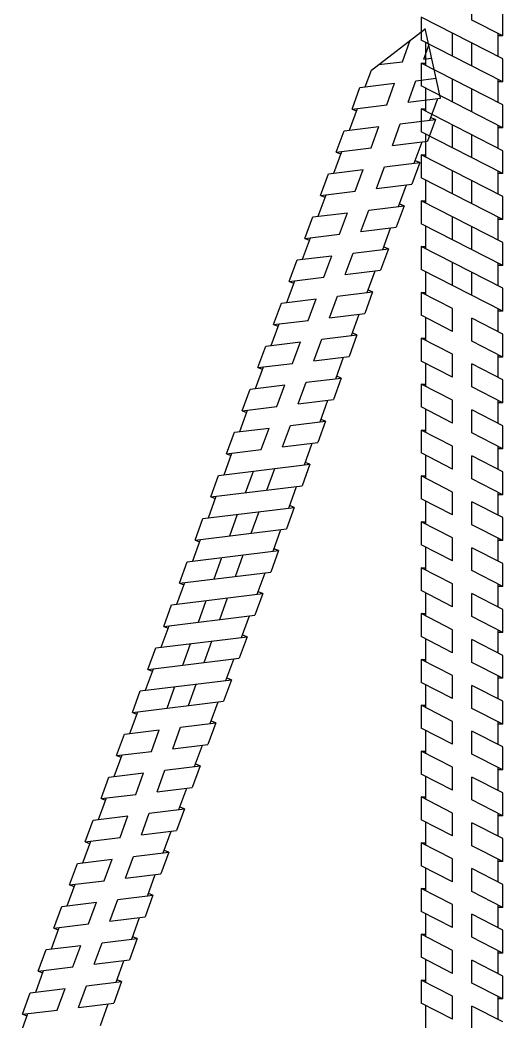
# Model space of a CAD drawing. Header units: millimetres. Extents: x -1985 to 969, y 203 to 500.
# Drawn here: x -1836.03 to -1833.08, y 467.37 to 473.48 of the extents above; entities that cross this region are included whole.
import ezdxf

# ---------------------------------------------------------------- set-up
doc = ezdxf.new("R2010")
doc.units = ezdxf.units.MM
doc.layers.add('ШПАЛА', color=7, linetype='Continuous')

# ---------------------------------------------------------------- blocks, each defined once
blk = doc.blocks.new('Анкер витой')
at = {"color": 252}
for p, q in [((-147935.58, -7410.46), (-147935.58, -7403.46)), ((-147935.58, -7417.47), (-147910.58, -7404.73)), ((-147935.58, -7410.46), (-147926.07, -7405.61)), ((-147910.58, -7404.73), (-147910.58, -7411.73)), ((-147935.58, -7410.46), (-147934.09, -7410.46)), ((-147935.58, -7424.47), (-147910.58, -7411.73)), ((-147935.58, -7424.47), (-147935.58, -7417.47)), ((-147935.58, -7431.48), (-147910.58, -7418.74)), ((-147910.58, -7418.74), (-147912.09, -7418.74)), ((-147910.58, -7418.74), (-147910.58, -7425.74)), ((-147935.58, -7424.47), (-147934.09, -7424.47)), ((-147935.58, -7438.48), (-147910.58, -7425.74)), ((-147935.58, -7438.48), (-147935.58, -7431.48)), ((-147935.58, -7445.49), (-147910.58, -7432.75)), ((-147910.58, -7432.75), (-147912.09, -7432.75)), ((-147910.58, -7432.75), (-147910.58, -7439.75)), ((-147935.58, -7438.48), (-147934.09, -7438.48)), ((-147935.58, -7452.49), (-147910.58, -7439.75)), ((-147935.58, -7452.49), (-147935.58, -7445.49)), ((-147935.58, -7459.51), (-147910.58, -7446.77)), ((-147910.58, -7446.77), (-147912.09, -7446.77)), ((-147910.58, -7446.77), (-147910.58, -7453.77)), ((-147935.58, -7452.49), (-147934.09, -7452.49)), ((-147935.58, -7466.51), (-147910.58, -7453.77)), ((-147935.58, -7466.51), (-147935.58, -7459.51)), ((-147935.58, -7473.52), (-147910.58, -7460.78)), ((-147910.58, -7460.78), (-147912.09, -7460.78)), ((-147910.58, -7460.78), (-147910.58, -7467.78)), ((-147935.58, -7466.51), (-147934.09, -7466.51)), ((-147935.58, -7480.52), (-147910.58, -7467.78)), ((-147935.58, -7480.52), (-147935.58, -7473.52)), ((-147935.58, -7487.48), (-147910.58, -7474.74)), ((-147910.58, -7474.74), (-147912.09, -7474.74)), ((-147910.58, -7474.74), (-147910.58, -7481.74)), ((-147935.58, -7480.52), (-147934.09, -7480.52)), ((-147935.58, -7494.48), (-147910.58, -7481.74)), ((-147935.58, -7494.48), (-147935.58, -7487.48)), ((-147920.22, -7493.66), (-147910.58, -7488.75)), ((-147910.58, -7488.75), (-147912.09, -7488.75)), ((-147910.58, -7488.75), (-147910.58, -7495.75)), ((-147935.58, -7494.48), (-147934.09, -7494.48)), ((-147920.22, -7500.66), (-147910.58, -7495.75)), ((-147935.58, -7501.49), (-147926.07, -7496.64)), ((-147935.58, -7508.49), (-147935.58, -7501.49)), ((-147935.58, -7508.49), (-147926.07, -7503.64)), ((-147920.22, -7507.63), (-147910.58, -7502.72)), ((-147910.58, -7502.72), (-147912.09, -7502.72)), ((-147910.58, -7502.72), (-147910.58, -7509.72)), ((-147935.58, -7508.49), (-147934.09, -7508.49)), ((-147935.58, -7515.45), (-147926.07, -7510.61)), ((-147920.22, -7514.63), (-147910.58, -7509.72)), ((-147935.58, -7522.45), (-147935.58, -7515.45)), ((-147920.22, -7521.64), (-147910.58, -7516.73)), ((-147910.58, -7516.73), (-147912.09, -7516.73)), ((-147910.58, -7516.73), (-147910.58, -7523.73)), ((-147935.58, -7522.45), (-147926.07, -7517.61)), ((-147935.58, -7522.45), (-147934.09, -7522.45)), ((-147935.58, -7529.46), (-147926.07, -7524.62)), ((-147920.22, -7528.64), (-147910.58, -7523.73)), ((-147935.58, -7536.46), (-147935.58, -7529.46)), ((-147935.58, -7536.46), (-147926.07, -7531.62)), ((-147920.22, -7535.68), (-147910.58, -7530.76)), ((-147910.58, -7530.76), (-147912.09, -7530.76)), ((-147910.58, -7530.76), (-147910.58, -7537.76)), ((-147935.58, -7536.46), (-147934.09, -7536.46)), ((-147935.58, -7543.5), (-147926.07, -7538.66)), ((-147920.22, -7542.68), (-147910.58, -7537.76)), ((-147935.58, -7550.5), (-147935.58, -7543.5)), ((-147920.22, -7549.69), (-147910.58, -7544.77)), ((-147910.58, -7544.77), (-147912.09, -7544.77)), ((-147910.58, -7544.77), (-147910.58, -7551.77)), ((-147935.58, -7550.5), (-147926.07, -7545.66)), ((-147935.58, -7550.5), (-147934.09, -7550.5)), ((-147935.58, -7557.51), (-147926.07, -7552.67)), ((-147920.22, -7556.69), (-147910.58, -7551.77)), ((-147935.58, -7564.51), (-147935.58, -7557.51)), ((-147935.58, -7564.51), (-147926.07, -7559.67)), ((-147920.22, -7563.7), (-147910.58, -7558.78)), ((-147910.58, -7558.78), (-147912.09, -7558.78)), ((-147910.58, -7558.78), (-147910.58, -7565.78)), ((-147935.58, -7564.51), (-147934.09, -7564.51)), ((-147920.22, -7570.7), (-147910.58, -7565.78)), ((-147935.58, -7571.52), (-147926.07, -7566.68)), ((-147935.58, -7578.52), (-147935.58, -7571.52)), ((-147935.58, -7578.52), (-147926.07, -7573.68)), ((-147920.22, -7577.71), (-147910.58, -7572.79)), ((-147910.58, -7572.79), (-147912.09, -7572.79)), ((-147910.58, -7572.79), (-147910.58, -7579.79)), ((-147935.58, -7578.52), (-147934.09, -7578.52)), ((-147935.58, -7585.53), (-147926.07, -7580.68)), ((-147920.22, -7584.71), (-147910.58, -7579.79)), ((-147935.58, -7592.53), (-147935.58, -7585.53)), ((-147935.58, -7592.53), (-147926.07, -7587.68)), ((-147920.22, -7591.73), (-147910.58, -7586.82)), ((-147910.58, -7586.82), (-147912.09, -7586.82)), ((-147910.58, -7586.82), (-147910.58, -7593.82)), ((-147935.58, -7592.53), (-147934.09, -7592.53)), ((-147920.22, -7598.73), (-147910.58, -7593.82)), ((-147935.58, -7599.55), (-147926.07, -7594.71)), ((-147935.58, -7606.55), (-147935.58, -7599.55)), ((-147935.58, -7606.55), (-147926.07, -7601.71)), ((-147920.22, -7605.74), (-147910.58, -7600.83)), ((-147910.58, -7600.83), (-147912.09, -7600.83)), ((-147910.58, -7600.83), (-147910.58, -7607.83)), ((-147935.58, -7606.55), (-147934.09, -7606.55)), ((-147935.58, -7613.56), (-147926.07, -7608.72)), ((-147920.22, -7612.74), (-147910.58, -7607.83)), ((-147935.58, -7620.56), (-147935.58, -7613.56)), ((-147920.22, -7619.69), (-147910.58, -7614.78)), ((-147910.58, -7614.78), (-147912.09, -7614.78)), ((-147910.58, -7614.78), (-147910.58, -7621.78)), ((-147935.58, -7620.56), (-147926.07, -7615.72)), ((-147935.58, -7620.56), (-147934.09, -7620.56)), ((-147935.58, -7627.52), (-147926.07, -7622.67)), ((-147920.22, -7626.69), (-147910.58, -7621.78)), ((-147935.58, -7634.52), (-147935.58, -7627.52)), ((-147935.58, -7634.52), (-147926.07, -7629.67)), ((-147920.22, -7633.7), (-147910.58, -7628.79)), ((-147910.58, -7628.79), (-147912.09, -7628.79)), ((-147910.58, -7628.79), (-147910.58, -7635.79)), ((-147935.58, -7634.52), (-147934.09, -7634.52)), ((-147935.58, -7641.53), (-147926.07, -7636.68)), ((-147920.22, -7640.7), (-147910.58, -7635.79)), ((-147935.58, -7648.53), (-147935.58, -7641.53)), ((-147920.22, -7647.67), (-147910.58, -7642.76)), ((-147910.58, -7642.76), (-147912.09, -7642.76)), ((-147910.58, -7642.76), (-147910.58, -7649.76)), ((-147935.58, -7648.53), (-147926.07, -7643.68)), ((-147935.58, -7648.53), (-147934.09, -7648.53)), ((-147935.58, -7655.5), (-147926.07, -7650.65)), ((-147920.22, -7654.67), (-147910.58, -7649.76)), ((-147935.58, -7662.5), (-147935.58, -7655.5)), ((-147935.58, -7662.5), (-147926.07, -7657.65)), ((-147920.22, -7661.68), (-147910.58, -7656.77)), ((-147910.58, -7656.77), (-147912.09, -7656.77)), ((-147910.58, -7656.77), (-147910.58, -7663.77)), ((-147935.58, -7662.5), (-147934.09, -7662.5)), ((-147920.22, -7668.68), (-147910.58, -7663.77)), ((-147935.58, -7669.51), (-147926.07, -7664.66)), ((-147935.58, -7676.51), (-147935.58, -7669.51)), ((-147935.58, -7676.51), (-147926.07, -7671.66)), ((-147920.22, -7675.61), (-147910.58, -7670.69)), ((-147910.58, -7670.7), (-147912.09, -7670.7)), ((-147910.58, -7670.69), (-147910.58, -7677.69)), ((-147935.58, -7676.51), (-147934.09, -7676.51)), ((-147935.58, -7683.43), (-147926.07, -7678.59)), ((-147920.22, -7682.61), (-147910.58, -7677.69)), ((-147935.58, -7690.43), (-147935.58, -7683.43)), ((-147935.58, -7690.43), (-147926.07, -7685.59)), ((-147920.22, -7689.62), (-147910.58, -7684.7)), ((-147910.58, -7684.7), (-147912.09, -7684.7)), ((-147910.58, -7684.7), (-147910.58, -7691.7)), ((-147935.58, -7690.43), (-147934.09, -7690.43)), ((-147920.22, -7696.62), (-147910.58, -7691.7)), ((-147935.58, -7697.44), (-147926.07, -7692.6)), ((-147935.58, -7704.44), (-147935.58, -7697.44)), ((-147935.58, -7704.44), (-147926.07, -7699.6)), ((-147920.22, -7703.63), (-147910.58, -7698.71)), ((-147910.58, -7698.71), (-147912.09, -7698.71)), ((-147910.58, -7698.71), (-147910.58, -7705.71)), ((-147935.58, -7704.44), (-147934.09, -7704.44)), ((-147935.58, -7711.45), (-147926.07, -7706.61)), ((-147920.22, -7710.63), (-147910.58, -7705.71))]:
    blk.add_line(p, q, dxfattribs=at)
at = {"layer": 'ШПАЛА', "color": 252}
for p, q in [((-147926.07, -7405.61), (-147926.07, -7398.61)), ((-147934.09, -7416.71), (-147934.09, -7409.7)), ((-147920.22, -7416.64), (-147920.22, -7409.64)), ((-147926.07, -7419.62), (-147926.07, -7412.62)), ((-147912.09, -7419.51), (-147912.09, -7412.5)), ((-147934.09, -7430.72), (-147934.09, -7423.71)), ((-147920.22, -7430.65), (-147920.22, -7423.65)), ((-147926.07, -7433.63), (-147926.07, -7426.63)), ((-147912.09, -7433.52), (-147912.09, -7426.51)), ((-147934.09, -7444.73), (-147934.09, -7437.72)), ((-147920.22, -7444.66), (-147920.22, -7437.66)), ((-147926.07, -7447.64), (-147926.07, -7440.64)), ((-147912.09, -7447.54), (-147912.09, -7440.52)), ((-147934.09, -7458.75), (-147934.09, -7451.73)), ((-147920.22, -7458.69), (-147920.22, -7451.69)), ((-147926.07, -7461.67), (-147926.07, -7454.67)), ((-147912.09, -7461.55), (-147912.09, -7454.54)), ((-147934.09, -7472.76), (-147934.09, -7465.75)), ((-147920.22, -7472.7), (-147920.22, -7465.7)), ((-147912.09, -7475.51), (-147912.09, -7468.55)), ((-147926.07, -7475.68), (-147926.07, -7468.68)), ((-147934.09, -7486.71), (-147934.09, -7479.76)), ((-147920.22, -7486.65), (-147920.22, -7479.65)), ((-147926.07, -7489.63), (-147926.07, -7482.63)), ((-147912.09, -7489.51), (-147912.09, -7482.51)), ((-147934.09, -7500.72), (-147934.09, -7493.71)), ((-147920.22, -7500.66), (-147920.22, -7493.66)), ((-147926.07, -7503.64), (-147926.07, -7496.64)), ((-147912.09, -7503.48), (-147912.09, -7496.51)), ((-147934.09, -7514.69), (-147934.09, -7507.72)), ((-147920.22, -7514.63), (-147920.22, -7507.63)), ((-147926.07, -7517.61), (-147926.07, -7510.61)), ((-147912.09, -7517.49), (-147912.09, -7510.48)), ((-147934.09, -7528.7), (-147934.09, -7521.69)), ((-147920.22, -7528.64), (-147920.22, -7521.64)), ((-147926.07, -7531.62), (-147926.07, -7524.62)), ((-147912.09, -7531.53), (-147912.09, -7524.49)), ((-147934.09, -7542.74), (-147934.09, -7535.7)), ((-147920.22, -7542.68), (-147920.22, -7535.68)), ((-147926.07, -7545.66), (-147926.07, -7538.66)), ((-147912.09, -7545.54), (-147912.09, -7538.53)), ((-147934.09, -7556.75), (-147934.09, -7549.74)), ((-147920.22, -7556.69), (-147920.22, -7549.69)), ((-147926.07, -7559.67), (-147926.07, -7552.67)), ((-147912.09, -7559.55), (-147912.09, -7552.54)), ((-147934.09, -7570.76), (-147934.09, -7563.75)), ((-147920.22, -7570.7), (-147920.22, -7563.7)), ((-147926.07, -7573.68), (-147926.07, -7566.68)), ((-147912.09, -7573.56), (-147912.09, -7566.55)), ((-147934.09, -7584.77), (-147934.09, -7577.76)), ((-147920.22, -7584.71), (-147920.22, -7577.71)), ((-147926.07, -7587.68), (-147926.07, -7580.68)), ((-147912.09, -7587.58), (-147912.09, -7580.56)), ((-147934.09, -7598.79), (-147934.09, -7591.77)), ((-147920.22, -7598.73), (-147920.22, -7591.73)), ((-147926.07, -7601.71), (-147926.07, -7594.71)), ((-147912.09, -7601.59), (-147912.09, -7594.58)), ((-147934.09, -7612.8), (-147934.09, -7605.79)), ((-147920.22, -7612.74), (-147920.22, -7605.74)), ((-147926.07, -7615.72), (-147926.07, -7608.72)), ((-147912.09, -7615.55), (-147912.09, -7608.59)), ((-147934.09, -7626.76), (-147934.09, -7619.8)), ((-147920.22, -7626.69), (-147920.22, -7619.69)), ((-147926.07, -7629.67), (-147926.07, -7622.67)), ((-147912.09, -7629.56), (-147912.09, -7622.55)), ((-147934.09, -7640.77), (-147934.09, -7633.76)), ((-147920.22, -7640.7), (-147920.22, -7633.7)), ((-147926.07, -7643.68), (-147926.07, -7636.68)), ((-147912.09, -7643.53), (-147912.09, -7636.56)), ((-147934.09, -7654.74), (-147934.09, -7647.77)), ((-147920.22, -7654.67), (-147920.22, -7647.67)), ((-147926.07, -7657.65), (-147926.07, -7650.65)), ((-147912.09, -7657.54), (-147912.09, -7650.53)), ((-147934.09, -7668.75), (-147934.09, -7661.74)), ((-147920.22, -7668.68), (-147920.22, -7661.68)), ((-147926.07, -7671.66), (-147926.07, -7664.66)), ((-147912.09, -7671.46), (-147912.09, -7664.54)), ((-147934.09, -7682.67), (-147934.09, -7675.75)), ((-147920.22, -7682.61), (-147920.22, -7675.61)), ((-147926.07, -7685.59), (-147926.07, -7678.59)), ((-147912.09, -7685.47), (-147912.09, -7678.46)), ((-147934.09, -7696.68), (-147934.09, -7689.67)), ((-147920.22, -7696.62), (-147920.22, -7689.62)), ((-147926.07, -7699.6), (-147926.07, -7692.6)), ((-147912.09, -7699.48), (-147912.09, -7692.47)), ((-147934.09, -7710.69), (-147934.09, -7703.68)), ((-147920.22, -7710.63), (-147920.22, -7703.63)), ((-147926.07, -7713.61), (-147926.07, -7706.61)), ((-147912.09, -7713.49), (-147912.09, -7706.48))]:
    blk.add_line(p, q, dxfattribs=at)

msp = doc.modelspace()

# ---------------------------------------------------------------- linework, layer by layer
at = {"color": 252}
for p, q in [((-1833.8862, 473.178), (-1833.5568, 473.4312)), ((-1833.4641, 473.0068), (-1833.5579, 473.4317)), ((-1833.8422, 473.2119), (-1833.6965, 473.2298)), ((-1833.5663, 473.2457), (-1833.5182, 473.2517)), ((-1833.9563, 473.072), (-1833.7445, 473.098)), ((-1833.6142, 473.114), (-1833.4911, 473.1291)), ((-1834.0042, 472.9404), (-1833.9563, 473.072)), ((-1834.0042, 472.9404), (-1833.7924, 472.9665)), ((-1833.6621, 472.9824), (-1833.4641, 473.0068)), ((-1834.0042, 472.9404), (-1833.9761, 472.9302)), ((-1834.0522, 472.8087), (-1833.8403, 472.8347)), ((-1833.7101, 472.8507), (-1833.4952, 472.8771)), ((-1833.4952, 472.8771), (-1833.5431, 472.7455)), ((-1833.4952, 472.8771), (-1833.5235, 472.8874)), ((-1834.1, 472.6771), (-1834.0522, 472.8087)), ((-1833.7579, 472.7192), (-1833.5431, 472.7455)), ((-1834.1, 472.6771), (-1833.8882, 472.7032)), ((-1834.1, 472.6771), (-1834.072, 472.6669)), ((-1833.806, 472.5871), (-1833.5911, 472.6135)), ((-1833.5911, 472.6135), (-1833.639, 472.482)), ((-1833.5911, 472.6135), (-1833.6194, 472.6238)), ((-1834.196, 472.4136), (-1834.1481, 472.5451)), ((-1834.1481, 472.5451), (-1833.9363, 472.5711)), ((-1833.8539, 472.4556), (-1833.639, 472.482)), ((-1834.196, 472.4136), (-1833.9841, 472.4396)), ((-1834.196, 472.4136), (-1834.1679, 472.4033)), ((-1833.9018, 472.3238), (-1833.6869, 472.3502)), ((-1833.6869, 472.3502), (-1833.7348, 472.2187)), ((-1833.6869, 472.3502), (-1833.7153, 472.3605)), ((-1834.2918, 472.1503), (-1834.2439, 472.2818)), ((-1834.2439, 472.2818), (-1834.0321, 472.3078)), ((-1833.9497, 472.1923), (-1833.7348, 472.2187)), ((-1834.2918, 472.1503), (-1834.08, 472.1763)), ((-1834.2918, 472.1503), (-1834.2637, 472.1401)), ((-1833.7824, 472.088), (-1833.8107, 472.0983)), ((-1834.3394, 472.0196), (-1834.1275, 472.0456)), ((-1833.9973, 472.0616), (-1833.7824, 472.088)), ((-1833.7824, 472.088), (-1833.8303, 471.9564)), ((-1834.3873, 471.888), (-1834.3394, 472.0196)), ((-1834.3873, 471.888), (-1834.1754, 471.914)), ((-1834.0452, 471.93), (-1833.8303, 471.9564)), ((-1834.3873, 471.888), (-1834.3592, 471.8778)), ((-1834.0931, 471.7983), (-1833.8782, 471.8247)), ((-1833.8782, 471.8247), (-1833.9261, 471.6931)), ((-1833.8782, 471.8247), (-1833.9065, 471.835)), ((-1834.4831, 471.6247), (-1834.4352, 471.7563)), ((-1834.4352, 471.7563), (-1834.2234, 471.7823)), ((-1834.141, 471.6667), (-1833.9261, 471.6931)), ((-1834.4831, 471.6247), (-1834.2713, 471.6507)), ((-1834.4831, 471.6247), (-1834.455, 471.6145)), ((-1834.1887, 471.5357), (-1833.9738, 471.5621)), ((-1833.9738, 471.5621), (-1834.0217, 471.4306)), ((-1833.9738, 471.5621), (-1834.0021, 471.5724)), ((-1834.5787, 471.3622), (-1834.5308, 471.4937)), ((-1834.5308, 471.4937), (-1834.3189, 471.5197)), ((-1834.2365, 471.4042), (-1834.0217, 471.4306)), ((-1834.5787, 471.3622), (-1834.3668, 471.3882)), ((-1834.5787, 471.3622), (-1834.5506, 471.352)), ((-1834.0696, 471.2988), (-1834.0979, 471.3091)), ((-1834.6266, 471.2304), (-1834.4148, 471.2565)), ((-1834.2845, 471.2724), (-1834.0696, 471.2988)), ((-1834.0696, 471.2988), (-1834.1175, 471.1673)), ((-1834.6745, 471.0989), (-1834.6266, 471.2304)), ((-1834.6745, 471.0989), (-1834.4626, 471.1249)), ((-1834.3324, 471.1409), (-1834.1175, 471.1673)), ((-1834.6745, 471.0989), (-1834.6464, 471.0887)), ((-1834.3802, 471.0094), (-1834.1654, 471.0358)), ((-1834.1654, 471.0358), (-1834.2133, 470.9042)), ((-1834.1654, 471.0358), (-1834.1937, 471.0461)), ((-1834.7702, 470.8358), (-1834.7224, 470.9674)), ((-1834.7224, 470.9674), (-1834.5105, 470.9934)), ((-1834.4281, 470.8778), (-1834.2133, 470.9042)), ((-1834.7702, 470.8358), (-1834.5584, 470.8618)), ((-1834.7702, 470.8358), (-1834.7422, 470.8256)), ((-1834.8182, 470.7041), (-1834.2612, 470.7725)), ((-1834.2612, 470.7725), (-1834.3091, 470.6409)), ((-1834.2612, 470.7725), (-1834.2895, 470.7828)), ((-1834.8661, 470.5725), (-1834.8182, 470.7041)), ((-1834.8661, 470.5725), (-1834.3091, 470.6409)), ((-1834.8661, 470.5725), (-1834.838, 470.5623)), ((-1834.914, 470.4408), (-1834.357, 470.5092)), ((-1834.357, 470.5092), (-1834.4049, 470.3776)), ((-1834.357, 470.5092), (-1834.3853, 470.5195)), ((-1834.9619, 470.3092), (-1834.914, 470.4408)), ((-1834.9619, 470.3092), (-1834.4049, 470.3776)), ((-1834.9619, 470.3092), (-1834.9338, 470.299)), ((-1835.0098, 470.1775), (-1834.4529, 470.2459)), ((-1834.4529, 470.2459), (-1834.5007, 470.1143)), ((-1834.4529, 470.2459), (-1834.4812, 470.2562)), ((-1835.0577, 470.0459), (-1835.0098, 470.1775)), ((-1835.0577, 470.0459), (-1834.5007, 470.1143)), ((-1835.0577, 470.0459), (-1835.0297, 470.0357)), ((-1835.1058, 469.9139), (-1834.5488, 469.9823)), ((-1834.5488, 469.9823), (-1834.5967, 469.8507)), ((-1834.5488, 469.9823), (-1834.5771, 469.9926)), ((-1835.1537, 469.7823), (-1835.1058, 469.9139)), ((-1835.1537, 469.7823), (-1834.5967, 469.8507)), ((-1835.1537, 469.7823), (-1835.1256, 469.7721)), ((-1835.2016, 469.6506), (-1834.6446, 469.719)), ((-1834.6446, 469.719), (-1834.6925, 469.5874)), ((-1834.6446, 469.719), (-1834.6729, 469.7293)), ((-1835.2495, 469.5191), (-1835.2016, 469.6506)), ((-1835.2495, 469.5191), (-1834.6925, 469.5874)), ((-1835.2495, 469.5191), (-1835.2214, 469.5088)), ((-1834.7401, 469.4567), (-1834.7684, 469.467)), ((-1835.2971, 469.3883), (-1834.7401, 469.4567)), ((-1834.7401, 469.4567), (-1834.788, 469.3252)), ((-1835.345, 469.2568), (-1835.2971, 469.3883)), ((-1835.345, 469.2568), (-1834.788, 469.3252)), ((-1835.345, 469.2568), (-1835.3169, 469.2466)), ((-1835.0508, 469.1671), (-1834.8359, 469.1934)), ((-1834.8359, 469.1934), (-1834.8838, 469.0619)), ((-1834.8359, 469.1934), (-1834.8642, 469.2037)), ((-1835.4408, 468.9935), (-1835.3929, 469.1251)), ((-1835.3929, 469.1251), (-1835.1811, 469.1511)), ((-1835.0987, 469.0355), (-1834.8838, 469.0619)), ((-1835.4408, 468.9935), (-1835.2289, 469.0195)), ((-1835.4408, 468.9935), (-1835.4127, 468.9833)), ((-1835.1463, 468.9045), (-1834.9315, 468.9309)), ((-1834.9315, 468.9309), (-1834.9794, 468.7993)), ((-1834.9315, 468.9309), (-1834.9598, 468.9412)), ((-1835.5363, 468.731), (-1835.4885, 468.8625)), ((-1835.4885, 468.8625), (-1835.2766, 468.8885)), ((-1835.1942, 468.773), (-1834.9794, 468.7993)), ((-1835.5363, 468.731), (-1835.3245, 468.757)), ((-1835.5363, 468.731), (-1835.5083, 468.7207)), ((-1835.0273, 468.6676), (-1835.0556, 468.6779)), ((-1835.5843, 468.5992), (-1835.3725, 468.6252)), ((-1835.2422, 468.6412), (-1835.0273, 468.6676)), ((-1835.0273, 468.6676), (-1835.0752, 468.5361)), ((-1835.6322, 468.4677), (-1835.5843, 468.5992)), ((-1835.6322, 468.4677), (-1835.4203, 468.4937)), ((-1835.2901, 468.5097), (-1835.0752, 468.5361)), ((-1835.6322, 468.4677), (-1835.6041, 468.4574)), ((-1835.3382, 468.3774), (-1835.1233, 468.4038)), ((-1835.1233, 468.4038), (-1835.1712, 468.2723)), ((-1835.1233, 468.4038), (-1835.1516, 468.4141)), ((-1835.7282, 468.2039), (-1835.6803, 468.3354)), ((-1835.6803, 468.3354), (-1835.4685, 468.3614)), ((-1835.3861, 468.2459), (-1835.1712, 468.2723)), ((-1835.7282, 468.2039), (-1835.5163, 468.2299)), ((-1835.7282, 468.2039), (-1835.7001, 468.1937)), ((-1835.434, 468.1141), (-1835.2192, 468.1405)), ((-1835.2192, 468.1405), (-1835.267, 468.009)), ((-1835.2192, 468.1405), (-1835.2475, 468.1508)), ((-1835.824, 467.9406), (-1835.7761, 468.0721)), ((-1835.7761, 468.0721), (-1835.5643, 468.0981)), ((-1835.4819, 467.9826), (-1835.267, 468.009)), ((-1835.824, 467.9406), (-1835.6122, 467.9666)), ((-1835.824, 467.9406), (-1835.7959, 467.9304)), ((-1835.5299, 467.8508), (-1835.315, 467.8772)), ((-1835.315, 467.8772), (-1835.3629, 467.7457)), ((-1835.315, 467.8772), (-1835.3433, 467.8875)), ((-1835.872, 467.8088), (-1835.6601, 467.8348)), ((-1835.9198, 467.6773), (-1835.872, 467.8088)), ((-1835.9198, 467.6773), (-1835.708, 467.7033)), ((-1835.5777, 467.7193), (-1835.3629, 467.7457)), ((-1835.9198, 467.6773), (-1835.8918, 467.6671)), ((-1835.9678, 467.5455), (-1835.756, 467.5716)), ((-1835.6257, 467.5875), (-1835.4108, 467.6139)), ((-1835.4108, 467.6139), (-1835.4587, 467.4824)), ((-1835.4108, 467.6139), (-1835.4391, 467.6242)), ((-1836.0157, 467.414), (-1835.9678, 467.5455)), ((-1835.6736, 467.456), (-1835.4587, 467.4824)), ((-1836.0157, 467.414), (-1835.8038, 467.44)), ((-1836.0157, 467.414), (-1835.9876, 467.4038))]:
    msp.add_line(p, q, dxfattribs=at)
at = {"layer": 'ШПАЛА', "color": 252}
for p, q in [((-1833.6965, 473.2298), (-1833.649, 473.3604)), ((-1833.5663, 473.2457), (-1833.5355, 473.3302)), ((-1833.9231, 473.0761), (-1833.8858, 473.1783)), ((-1833.7924, 472.9665), (-1833.7445, 473.098)), ((-1833.6621, 472.9824), (-1833.6142, 473.114)), ((-1833.5287, 472.873), (-1833.4808, 473.0047)), ((-1834.0189, 472.8128), (-1833.9709, 472.9445)), ((-1833.8882, 472.7032), (-1833.8403, 472.8347)), ((-1833.7579, 472.7192), (-1833.7101, 472.8507)), ((-1833.6247, 472.6094), (-1833.5766, 472.7414)), ((-1834.1148, 472.5492), (-1834.0668, 472.6812)), ((-1833.8539, 472.4556), (-1833.806, 472.5871)), ((-1833.9841, 472.4396), (-1833.9363, 472.5711)), ((-1833.7205, 472.3461), (-1833.6726, 472.4778)), ((-1834.2106, 472.2859), (-1834.1627, 472.4177)), ((-1834.08, 472.1763), (-1834.0321, 472.3078)), ((-1833.9497, 472.1923), (-1833.9018, 472.3238)), ((-1833.816, 472.0838), (-1833.7684, 472.2145)), ((-1834.3061, 472.0237), (-1834.2585, 472.1544)), ((-1834.1754, 471.914), (-1834.1275, 472.0456)), ((-1834.0452, 471.93), (-1833.9973, 472.0616)), ((-1833.9118, 471.8205), (-1833.8638, 471.9523)), ((-1834.4019, 471.7604), (-1834.354, 471.8921)), ((-1834.141, 471.6667), (-1834.0931, 471.7983)), ((-1834.2713, 471.6507), (-1834.2234, 471.7823)), ((-1834.0073, 471.558), (-1833.9597, 471.689)), ((-1834.4975, 471.4978), (-1834.4498, 471.6288)), ((-1834.3668, 471.3882), (-1834.3189, 471.5197)), ((-1834.2365, 471.4042), (-1834.1887, 471.5357)), ((-1834.1032, 471.2947), (-1834.0552, 471.4264)), ((-1834.5933, 471.2345), (-1834.5454, 471.3663)), ((-1834.4626, 471.1249), (-1834.4148, 471.2565)), ((-1834.3324, 471.1409), (-1834.2845, 471.2724)), ((-1834.1989, 471.0316), (-1834.1511, 471.1632)), ((-1834.6891, 470.9715), (-1834.6412, 471.103)), ((-1834.4281, 470.8778), (-1834.3802, 471.0094)), ((-1834.5584, 470.8618), (-1834.5105, 470.9934)), ((-1834.2948, 470.7683), (-1834.2468, 470.9001)), ((-1834.7849, 470.7082), (-1834.737, 470.8399)), ((-1834.6542, 470.5985), (-1834.6063, 470.7301)), ((-1834.524, 470.6145), (-1834.4761, 470.7461)), ((-1834.3906, 470.505), (-1834.3426, 470.6368)), ((-1834.8807, 470.4449), (-1834.8328, 470.5766)), ((-1834.7501, 470.3352), (-1834.7022, 470.4668)), ((-1834.6198, 470.3512), (-1834.5719, 470.4828)), ((-1834.4864, 470.2418), (-1834.4385, 470.3735)), ((-1834.9766, 470.1816), (-1834.9286, 470.3133)), ((-1834.8459, 470.0719), (-1834.798, 470.2035)), ((-1834.7156, 470.0879), (-1834.6677, 470.2195)), ((-1834.5824, 469.9782), (-1834.5343, 470.1102)), ((-1835.0725, 469.918), (-1835.0245, 470.05)), ((-1834.8116, 469.8244), (-1834.7637, 469.9559)), ((-1834.9418, 469.8084), (-1834.8939, 469.9399)), ((-1834.6782, 469.7149), (-1834.6302, 469.8466)), ((-1835.1683, 469.6547), (-1835.1204, 469.7864)), ((-1835.0377, 469.5451), (-1834.9898, 469.6766)), ((-1834.9074, 469.5611), (-1834.8595, 469.6926)), ((-1834.7736, 469.4526), (-1834.7261, 469.5833)), ((-1835.2638, 469.3924), (-1835.2162, 469.5231)), ((-1835.1331, 469.2828), (-1835.0852, 469.4144)), ((-1835.0028, 469.2988), (-1834.955, 469.4304)), ((-1834.8695, 469.1893), (-1834.8215, 469.3211)), ((-1835.3596, 469.1291), (-1835.3117, 469.2609)), ((-1835.0987, 469.0355), (-1835.0508, 469.1671)), ((-1835.2289, 469.0195), (-1835.1811, 469.1511)), ((-1834.965, 468.9268), (-1834.9174, 469.0578)), ((-1835.4552, 468.8666), (-1835.4075, 468.9976)), ((-1835.3245, 468.757), (-1835.2766, 468.8885)), ((-1835.1942, 468.773), (-1835.1463, 468.9045)), ((-1835.0609, 468.6635), (-1835.0129, 468.7952)), ((-1835.551, 468.6033), (-1835.5031, 468.735)), ((-1835.4203, 468.4937), (-1835.3725, 468.6252)), ((-1835.2901, 468.5097), (-1835.2422, 468.6412)), ((-1835.1569, 468.3997), (-1835.1087, 468.5319)), ((-1835.647, 468.3395), (-1835.5989, 468.4718)), ((-1835.3861, 468.2459), (-1835.3382, 468.3774)), ((-1835.5163, 468.2299), (-1835.4685, 468.3614)), ((-1835.2527, 468.1364), (-1835.2048, 468.2681)), ((-1835.7429, 468.0762), (-1835.6949, 468.208)), ((-1835.6122, 467.9666), (-1835.5643, 468.0981)), ((-1835.4819, 467.9826), (-1835.434, 468.1141)), ((-1835.3485, 467.8731), (-1835.3006, 468.0048)), ((-1835.8387, 467.8129), (-1835.7907, 467.9447)), ((-1835.708, 467.7033), (-1835.6601, 467.8348)), ((-1835.5777, 467.7193), (-1835.5299, 467.8508)), ((-1835.4444, 467.6098), (-1835.3964, 467.7415)), ((-1835.9345, 467.5496), (-1835.8866, 467.6814)), ((-1835.8038, 467.44), (-1835.756, 467.5716)), ((-1835.6736, 467.456), (-1835.6257, 467.5875)), ((-1835.5403, 467.3462), (-1835.4923, 467.4783)), ((-1836.0305, 467.286), (-1835.9824, 467.4181))]:
    msp.add_line(p, q, dxfattribs=at)

# ---------------------------------------------------------------- block references
at = {"extrusion": (0, 0, -1), "xscale": 0.01999999999998181, "yscale": 0.01999999999998181, "zscale": -0.02}
msp.add_blockref('Анкер витой', (4791.7945, 621.5965), dxfattribs=at)

doc.saveas('drawing.dxf')
